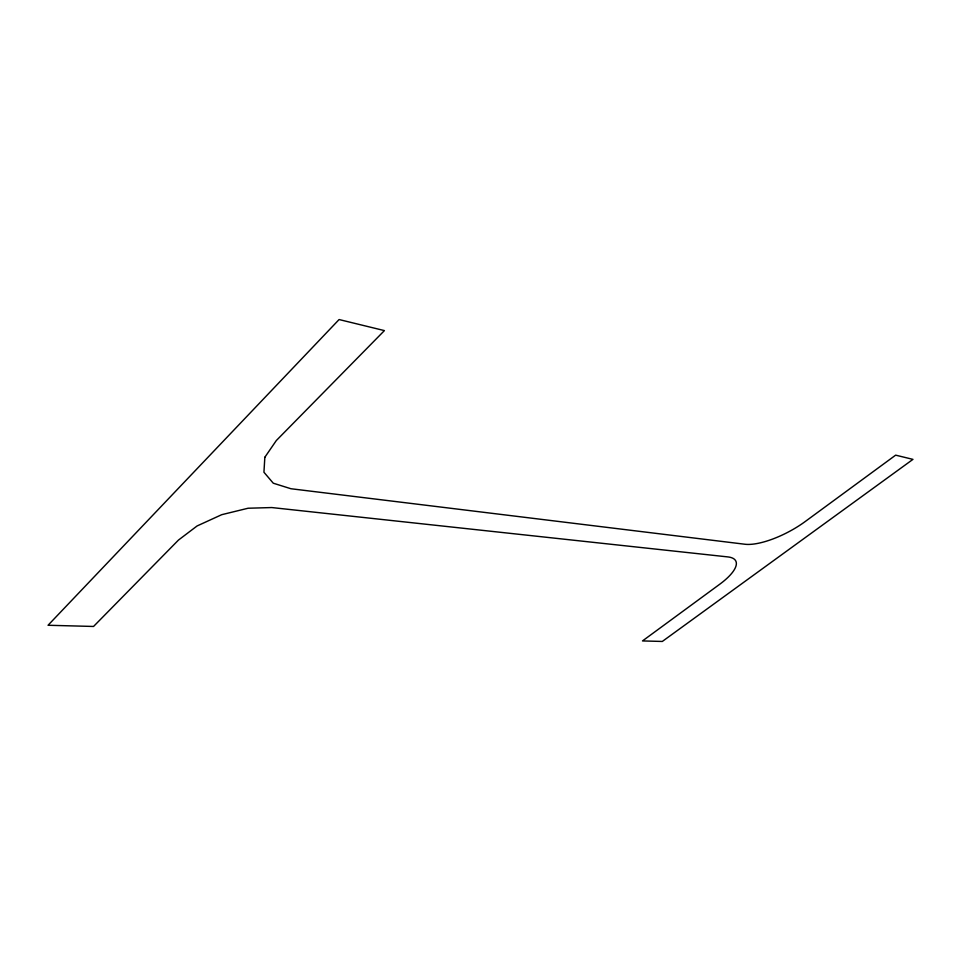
<?xml version="1.0" encoding="UTF-8"?>
<svg xmlns="http://www.w3.org/2000/svg" width="961" height="961" viewBox="0 0 961 961"><rect width="100%" height="100%" fill="white"/><g stroke="black" fill="none" stroke-linecap="round" stroke-linejoin="round"><path stroke-width="1.44" d="M264.84 457.256L263.939 472.235L273.272 483.203L290.967 488.741L744.871 544.238A49.167 16.781 -27.7 0 0 805.222 521.523L895.652 455.154L912.95 459.37L662.309 641.455L642.501 640.927L719.717 584.252A46.837 15.58 -26.2 0 0 727.825 556.912L271.759 507.552L248.082 508.237L221.715 514.688L197.113 525.943L178.482 540.058L93.541 626.464L48.05 625.263L339.089 319.545L384.412 330.596L276.312 440.546L264.84 457.256"/></g></svg>
